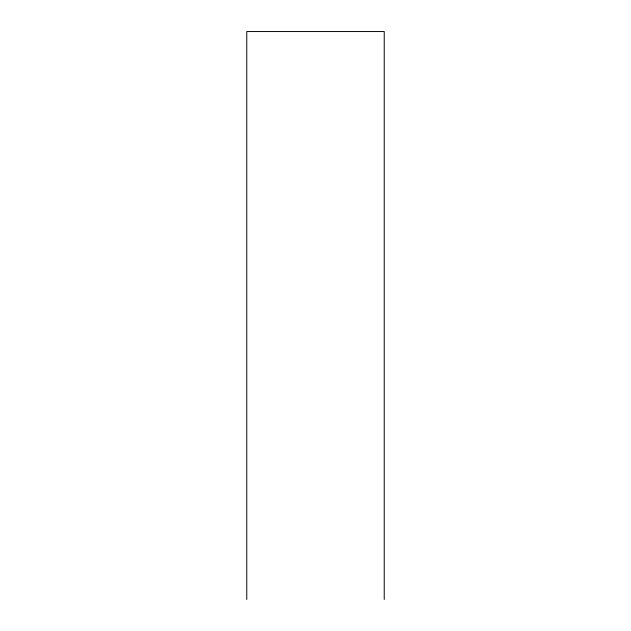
<?xml version="1.0" encoding="UTF-8"?>
<svg xmlns="http://www.w3.org/2000/svg" width="631" height="631" viewBox="0 0 631 631"><rect width="100%" height="100%" fill="white"/><g stroke="black" fill="none" stroke-linecap="round" stroke-linejoin="round"><path stroke-width="0.95" d="M384.232 599.45L384.232 31.55L246.768 31.55L246.768 599.45"/></g></svg>
